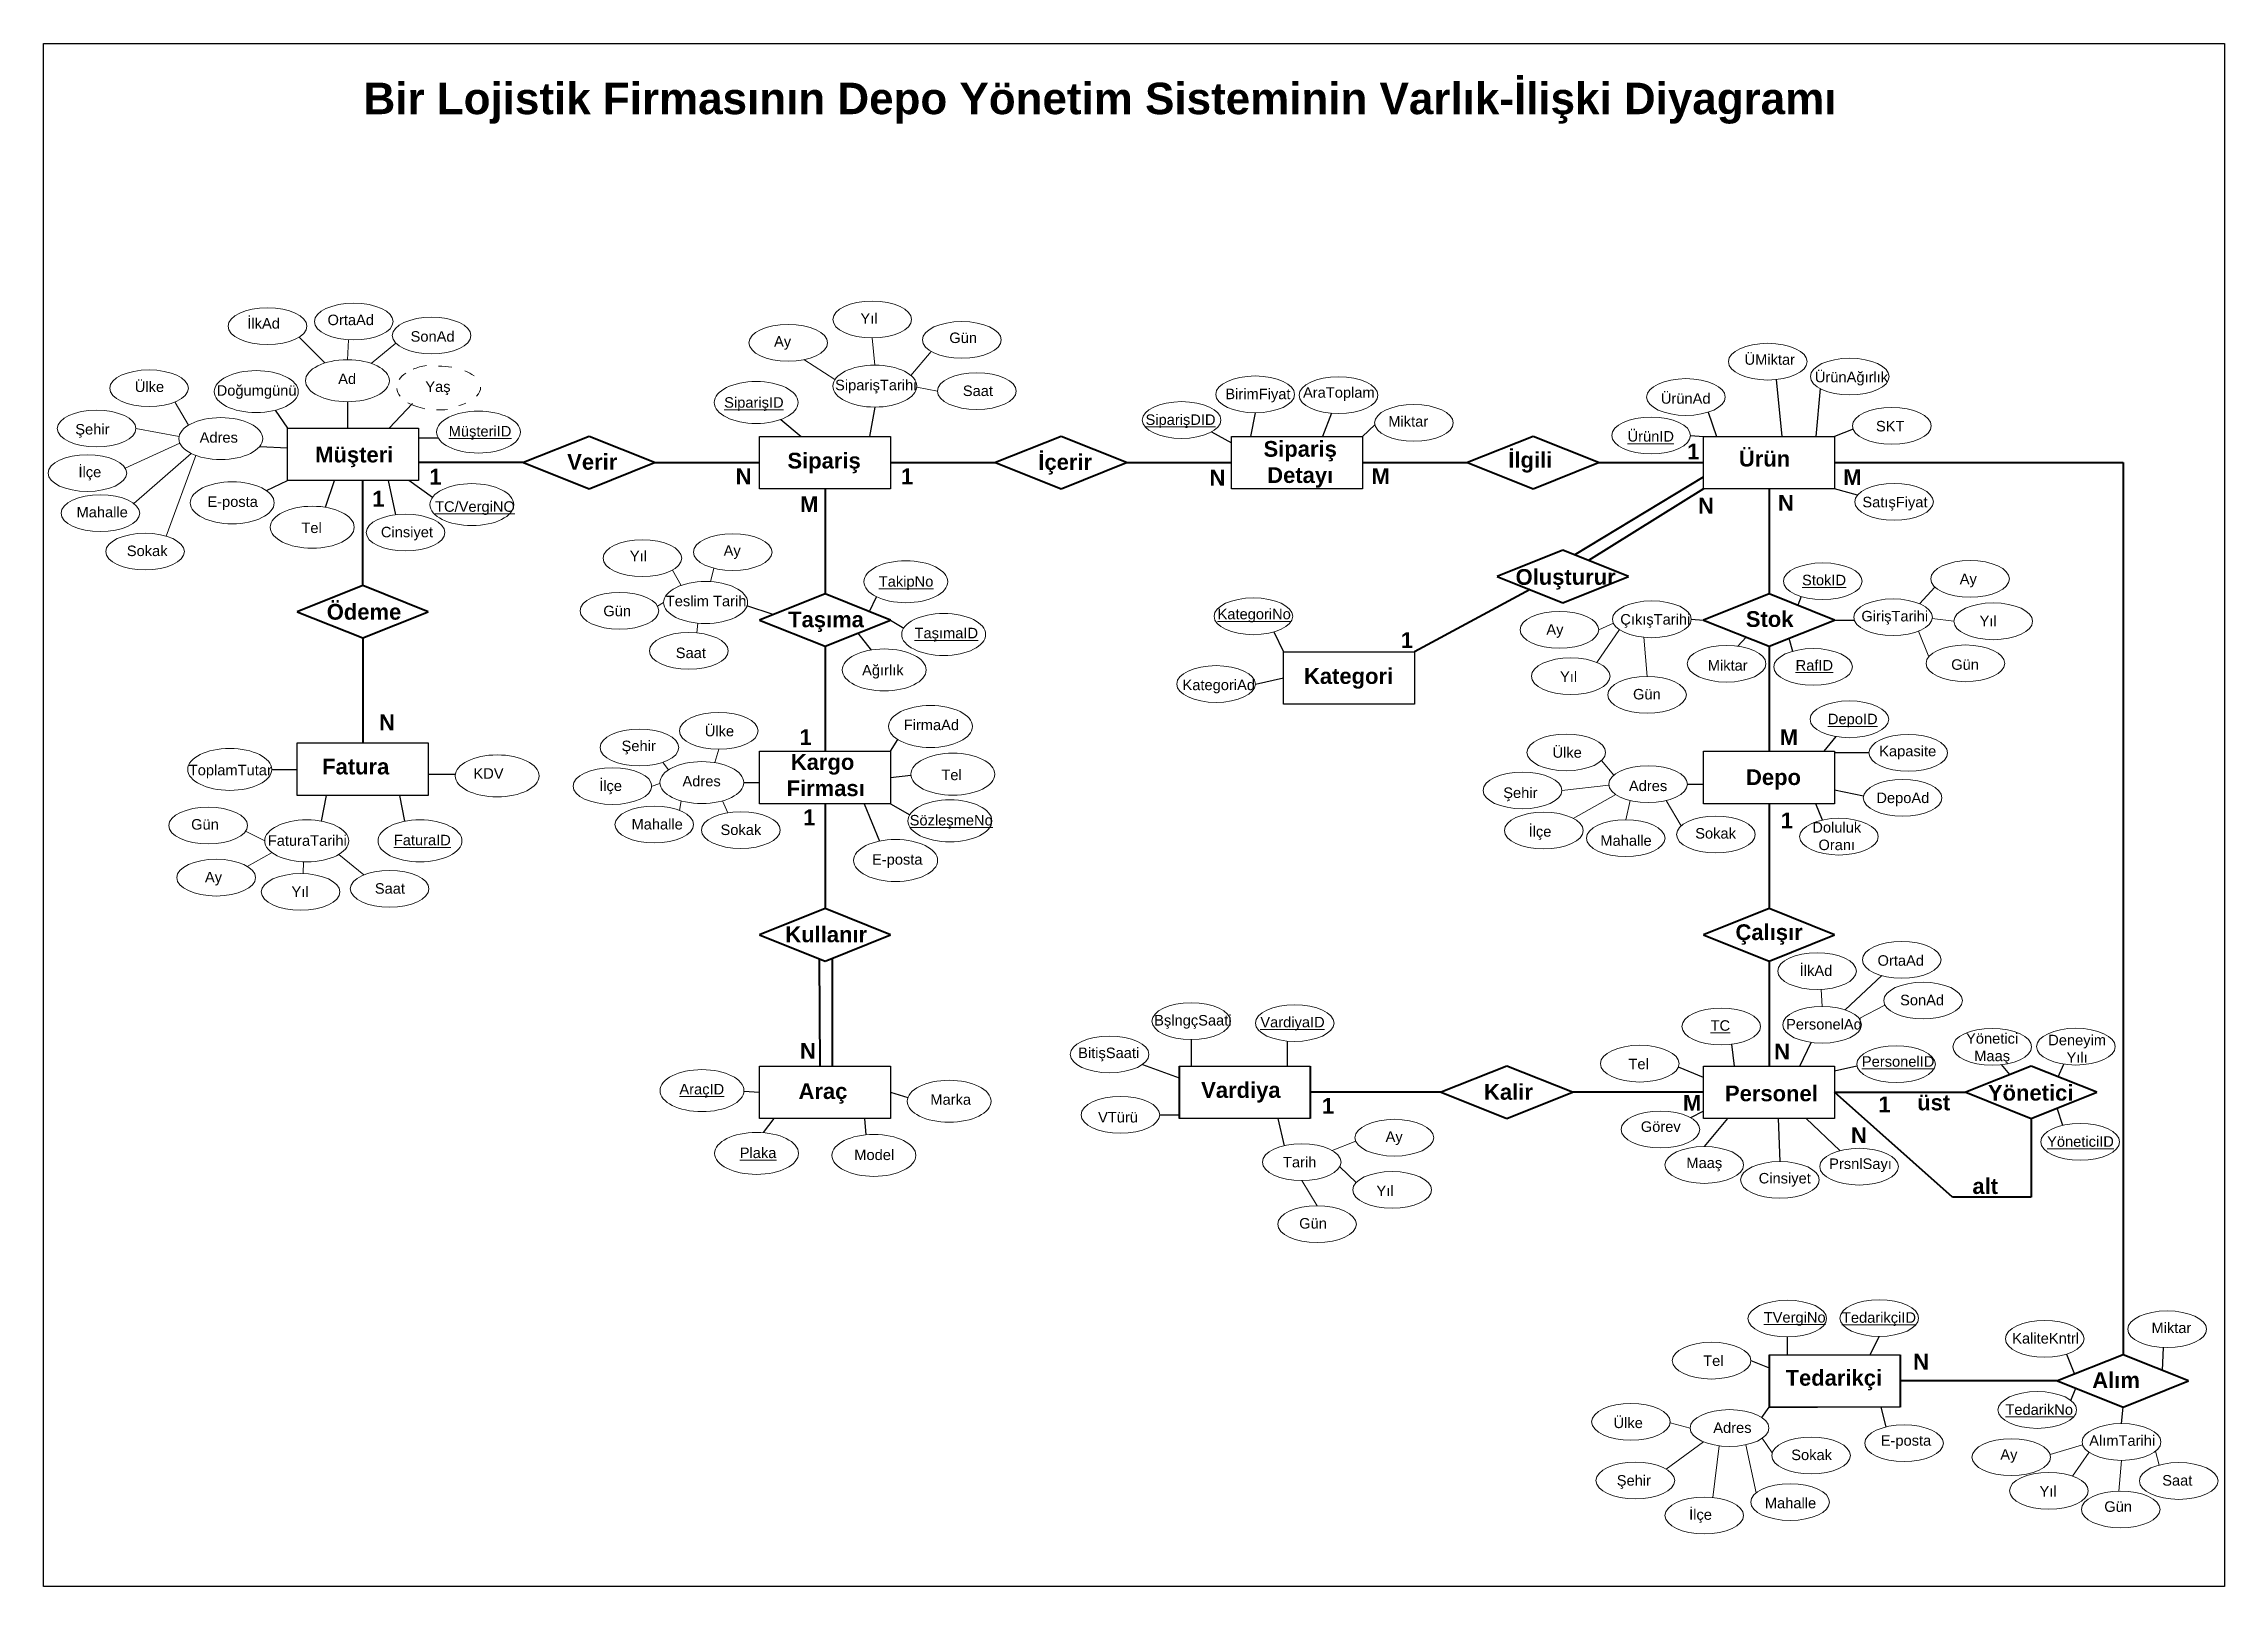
# Model space of a CAD drawing. Header units: millimetres. Extents: x 1226 to 1642, y 1704 to 1998.
import ezdxf

# ---------------------------------------------------------------- set-up
doc = ezdxf.new("R2010")
doc.units = ezdxf.units.MM
doc.styles.get("Standard").update_dxf_attribs({"font": 'arial.ttf'})

msp = doc.modelspace()

# ---------------------------------------------------------------- linework, layer by layer
at = {"lineweight": 30}
for p, q in [((1225.87, 1997.66), (1641.67, 1997.66)), ((1225.87, 1703.66), (1225.87, 1997.66)), ((1641.67, 1997.66), (1641.67, 1703.66)), ((1556.19, 1933.63), (1557.29, 1922.81)), ((1283.8, 1929.42), (1283.8, 1924.4)), ((1564.58, 1931.91), (1563.76, 1922.81)), ((1270.05, 1927.79), (1272.36, 1924.4)), ((1296.21, 1929.05), (1291.74, 1924.4)), ((1366.46, 1926.04), (1370.33, 1922.81)), ((1384.36, 1928.39), (1383.37, 1922.81)), ((1456.88, 1927.32), (1455.96, 1922.81)), ((1471.43, 1927.22), (1469.71, 1922.81)), ((1543.26, 1927.42), (1544.83, 1922.81)), ((1301.11, 1922.48), (1297.36, 1922.48)), ((1448.56, 1923.67), (1452.36, 1921.59)), ((1479.69, 1925.02), (1477.36, 1922.81)), ((1539.87, 1922.99), (1542.36, 1922.81)), ((1570.88, 1924.18), (1567.36, 1922.81)), ((1267.08, 1920.9), (1272.36, 1920.64)), ((1268.36, 1912.47), (1272.36, 1914.4)), ((1279.64, 1909.29), (1281.35, 1914.4)), ((1293.05, 1907.88), (1291.64, 1914.4)), ((1300, 1911.16), (1295.51, 1914.4)), ((1571.7, 1911.61), (1567.36, 1912.81)), ((1383.31, 1889.43), (1384.68, 1892.25)), ((1561, 1892.27), (1560.34, 1890.62)), ((1364.99, 1888.86), (1359.98, 1890.5)), ((1387.36, 1887.81), (1389.86, 1886.25)), ((1540.01, 1887.95), (1542.36, 1887.81)), ((1567.36, 1887.81), (1571.07, 1887.81)), ((1381.11, 1885.31), (1383.64, 1882.09)), ((1460.46, 1885.54), (1462.26, 1881.77)), ((1550.52, 1884.55), (1548.93, 1882.84)), ((1558.65, 1884.33), (1559.35, 1881.86)), ((1456.92, 1875.62), (1462.26, 1876.77)), ((1387.36, 1862.81), (1388.74, 1865.03)), ((1567.62, 1865.6), (1565.32, 1862.81)), ((1269.36, 1859.34), (1274.21, 1859.34)), ((1573.9, 1862.5), (1567.36, 1862.5)), ((1299.21, 1858.47), (1304.38, 1858.47)), ((1359.37, 1856.83), (1362.36, 1856.83)), ((1387.36, 1857.81), (1391.25, 1858.22)), ((1539.3, 1856.53), (1542.36, 1856.53)), ((1572.86, 1854.26), (1567.36, 1855.41)), ((1279.72, 1854.4), (1278.81, 1849.48)), ((1293.71, 1854.4), (1294.69, 1849.45)), ((1382.35, 1852.81), (1385.24, 1845.68)), ((1387.36, 1852.81), (1391, 1850.67)), ((1565.02, 1849.7), (1563.75, 1852.81)), ((1444.69, 1807.87), (1444.69, 1802.81)), ((1462.98, 1807.57), (1462.98, 1802.81)), ((1548.27, 1802.81), (1547.73, 1806.98)), ((1560.7, 1802.81), (1562.86, 1807.33)), ((1435.42, 1803.14), (1442.36, 1800.58)), ((1542.36, 1800.66), (1537.58, 1802.61)), ((1567.36, 1801.92), (1571.61, 1802.83)), ((1600.78, 1801.18), (1599.2, 1803.08)), ((1609.95, 1800.77), (1611.04, 1803.18)), ((1359.4, 1798.02), (1362.36, 1797.81)), ((1387.36, 1797.81), (1390.66, 1796.81)), ((1365.11, 1792.81), (1363.04, 1790.13)), ((1382.4, 1792.81), (1382.67, 1789.7)), ((1438.68, 1793.52), (1442.36, 1793.52)), ((1461.2, 1792.81), (1462.41, 1787.63)), ((1542.36, 1794.21), (1539.9, 1792.97)), ((1546.95, 1792.81), (1542.5, 1787.46)), ((1556.59, 1792.81), (1556.92, 1784.61)), ((1561.94, 1792.81), (1568.34, 1786.69)), ((1610.89, 1791.51), (1609.79, 1794.78)), ((1558.34, 1751.18), (1558.34, 1747.81)), ((1575.87, 1751.29), (1574.05, 1747.81)), ((1551.4, 1746.67), (1554.86, 1745.28)), ((1611.59, 1747.93), (1613.11, 1744.11)), ((1630.03, 1749.16), (1629.82, 1744.82)), ((1612.41, 1739.08), (1613.35, 1741.41)), ((1553.46, 1735.84), (1554.86, 1737.81)), ((1554.86, 1737.81), (1564.11, 1737.81)), ((1576.19, 1737.81), (1577.11, 1734.03)), ((1622.06, 1734.67), (1622.36, 1737.81)), ((1641.67, 1703.66), (1225.87, 1703.66))]:
    msp.add_line(p, q, dxfattribs=at)
at = {"lineweight": 20}
for p, q in [((1274.57, 1941.72), (1279.52, 1936.8)), ((1284.03, 1941.22), (1283.8, 1937.42)), ((1293.01, 1940.59), (1288.35, 1936.71)), ((1383.86, 1941.58), (1384.36, 1936.39)), ((1395.08, 1939), (1391.24, 1934.43)), ((1370.85, 1937.44), (1376.75, 1933.62)), ((1392.35, 1932.2), (1396.3, 1931.44)), ((1250.93, 1929.27), (1253.51, 1924.95)), ((1241.44, 1916.74), (1251.86, 1921.5)), ((1243.48, 1924.3), (1251.69, 1922.76)), ((1243.09, 1910), (1254.02, 1919.55)), ((1249.27, 1903.79), (1254.92, 1919.16)), ((1347.42, 1894.4), (1345.79, 1897.34)), ((1353.01, 1895.12), (1353.67, 1897.69)), ((1583.54, 1890.92), (1586.48, 1894.08)), ((1344.09, 1891.15), (1342.91, 1890.48)), ((1590.1, 1887.57), (1585.97, 1888.12)), ((1350.62, 1887.22), (1350.44, 1885.36)), ((1522.04, 1879.71), (1526.32, 1885.98)), ((1522.38, 1885.95), (1525.18, 1887.22)), ((1531.59, 1877.06), (1530.95, 1884.53)), ((1585.29, 1880.82), (1583.36, 1885.68)), ((1353.85, 1860.64), (1354.6, 1863.19)), ((1344.99, 1859.25), (1344, 1860.6)), ((1522.94, 1861.05), (1525.26, 1858.24)), ((1343.37, 1856.69), (1341.72, 1856.06)), ((1515.34, 1855.35), (1524.31, 1856.35)), ((1517.53, 1850.01), (1525.62, 1854.54)), ((1347.44, 1853.35), (1347.13, 1851.52)), ((1355.29, 1853.35), (1356.33, 1851.09)), ((1527.52, 1849.74), (1528.39, 1853.41)), ((1538.11, 1848.59), (1535.27, 1853.42)), ((1268.04, 1845.73), (1264.39, 1847.57)), ((1269.42, 1843.49), (1264.71, 1840.86)), ((1282.16, 1843.15), (1286.94, 1839.24)), ((1275.45, 1841.74), (1275.38, 1839.48)), ((1564.97, 1814.19), (1564.81, 1817.43)), ((1569.4, 1813.52), (1576.37, 1820.04)), ((1572.05, 1811.85), (1576.93, 1814.44)), ((1471.57, 1786.71), (1476.04, 1788.51)), ((1465.75, 1781), (1468.67, 1776.17)), ((1472.99, 1783.58), (1476.13, 1780.61)), ((1536.02, 1734.84), (1539.82, 1733.83)), ((1535.23, 1726), (1542.38, 1731.2)), ((1544.12, 1720.58), (1545.36, 1730.45)), ((1552.41, 1721.51), (1550.45, 1730.65)), ((1555.45, 1729.09), (1553.53, 1731.87)), ((1608.47, 1728.77), (1614.64, 1730.65)), ((1612.74, 1724.66), (1615.86, 1729.2)), ((1621.56, 1721.81), (1622.06, 1727.67)), ((1629.25, 1726.77), (1628.54, 1729.41))]:
    msp.add_line(p, q, dxfattribs=at)
for p, q in [((1272.36, 1924.4), (1297.36, 1924.4)), ((1272.36, 1914.4), (1272.36, 1924.4)), ((1297.36, 1924.4), (1297.36, 1914.4)), ((1362.36, 1922.81), (1387.36, 1922.81)), ((1362.36, 1912.81), (1362.36, 1922.81)), ((1387.36, 1922.81), (1387.36, 1912.81)), ((1452.36, 1922.81), (1477.36, 1922.81)), ((1452.36, 1912.81), (1452.36, 1922.81)), ((1477.36, 1922.81), (1477.36, 1912.81)), ((1542.36, 1922.81), (1567.36, 1922.81)), ((1542.36, 1912.81), (1542.36, 1922.81)), ((1567.36, 1922.81), (1567.36, 1912.81)), ((1297.36, 1914.4), (1272.36, 1914.4)), ((1387.36, 1912.81), (1362.36, 1912.81)), ((1477.36, 1912.81), (1452.36, 1912.81)), ((1567.36, 1912.81), (1542.36, 1912.81)), ((1462.26, 1881.77), (1487.26, 1881.77)), ((1462.26, 1871.77), (1462.26, 1881.77)), ((1487.26, 1881.77), (1487.26, 1871.77)), ((1487.26, 1871.77), (1462.26, 1871.77)), ((1274.21, 1864.4), (1299.21, 1864.4)), ((1274.21, 1854.4), (1274.21, 1864.4)), ((1299.21, 1864.4), (1299.21, 1854.4)), ((1362.36, 1862.81), (1387.36, 1862.81)), ((1362.36, 1852.81), (1362.36, 1862.81)), ((1387.36, 1862.81), (1387.36, 1852.81)), ((1542.36, 1862.81), (1567.36, 1862.81)), ((1542.36, 1852.81), (1542.36, 1862.81)), ((1567.36, 1862.81), (1567.36, 1852.81)), ((1299.21, 1854.4), (1274.21, 1854.4)), ((1387.36, 1852.81), (1362.36, 1852.81)), ((1567.36, 1852.81), (1542.36, 1852.81)), ((1362.36, 1802.81), (1387.36, 1802.81)), ((1362.36, 1792.81), (1362.36, 1802.81)), ((1387.36, 1802.81), (1387.36, 1792.81)), ((1442.36, 1802.81), (1467.36, 1802.81)), ((1542.36, 1802.81), (1567.36, 1802.81)), ((1542.36, 1792.81), (1542.36, 1802.81)), ((1567.36, 1802.81), (1567.36, 1792.81)), ((1387.36, 1792.81), (1362.36, 1792.81)), ((1467.36, 1792.81), (1442.36, 1792.81)), ((1567.36, 1792.81), (1542.36, 1792.81)), ((1554.86, 1747.81), (1579.86, 1747.81)), ((1579.86, 1737.81), (1554.86, 1737.81))]:
    msp.add_line(p, q)
at = {"lineweight": 40}
for p, q in [((1329.86, 1922.81), (1317.36, 1917.81)), ((1342.36, 1917.81), (1329.86, 1922.81)), ((1419.86, 1922.81), (1407.36, 1917.81)), ((1432.36, 1917.81), (1419.86, 1922.81)), ((1509.86, 1922.81), (1497.36, 1917.81)), ((1522.36, 1917.81), (1509.86, 1922.81)), ((1317.36, 1917.81), (1297.36, 1917.81)), ((1317.36, 1917.81), (1329.86, 1912.81)), ((1329.86, 1912.81), (1342.36, 1917.81)), ((1342.36, 1917.81), (1362.36, 1917.81)), ((1387.36, 1917.81), (1407.36, 1917.81)), ((1407.36, 1917.81), (1419.86, 1912.81)), ((1419.86, 1912.81), (1432.36, 1917.81)), ((1432.36, 1917.81), (1452.36, 1917.81)), ((1477.36, 1917.81), (1497.36, 1917.81)), ((1497.36, 1917.81), (1509.86, 1912.81)), ((1509.86, 1912.81), (1522.36, 1917.81)), ((1522.36, 1917.81), (1542.36, 1917.81)), ((1567.36, 1917.81), (1622.36, 1917.81)), ((1622.36, 1917.81), (1622.36, 1747.81)), ((1286.71, 1894.4), (1286.71, 1914.4)), ((1374.86, 1912.81), (1374.86, 1892.81)), ((1517.79, 1900.21), (1542.36, 1915.09)), ((1542.36, 1912.81), (1520.44, 1899.15)), ((1554.86, 1912.81), (1554.86, 1892.81)), ((1515.53, 1901.12), (1503.03, 1896.12)), ((1528.03, 1896.12), (1515.53, 1901.12)), ((1503.03, 1896.12), (1515.53, 1891.12)), ((1515.53, 1891.12), (1528.03, 1896.12)), ((1286.71, 1894.4), (1274.21, 1889.4)), ((1299.21, 1889.4), (1286.71, 1894.4)), ((1374.86, 1892.81), (1362.36, 1887.81)), ((1387.36, 1887.81), (1374.86, 1892.81)), ((1509.28, 1893.62), (1487.26, 1881.77)), ((1554.86, 1892.81), (1542.36, 1887.81)), ((1567.36, 1887.81), (1554.86, 1892.81)), ((1274.21, 1889.4), (1286.71, 1884.4)), ((1286.71, 1884.4), (1299.21, 1889.4)), ((1362.36, 1887.81), (1374.86, 1882.81)), ((1374.86, 1882.81), (1387.36, 1887.81)), ((1542.36, 1887.81), (1554.86, 1882.81)), ((1554.86, 1882.81), (1567.36, 1887.81)), ((1286.71, 1884.4), (1286.71, 1864.4)), ((1374.86, 1882.81), (1374.86, 1862.81)), ((1554.86, 1882.81), (1554.86, 1862.81)), ((1374.86, 1852.81), (1374.86, 1832.81)), ((1554.86, 1852.81), (1554.86, 1832.81)), ((1374.86, 1832.81), (1362.36, 1827.81)), ((1387.36, 1827.81), (1374.86, 1832.81)), ((1554.86, 1832.81), (1542.36, 1827.81)), ((1567.36, 1827.81), (1554.86, 1832.81)), ((1362.36, 1827.81), (1374.86, 1822.81)), ((1374.86, 1822.81), (1387.36, 1827.81)), ((1542.36, 1827.81), (1554.86, 1822.81)), ((1554.86, 1822.81), (1567.36, 1827.81)), ((1373.76, 1823.25), (1373.84, 1802.81)), ((1374.86, 1822.81), (1374.86, 1822.81)), ((1376.24, 1823.36), (1376.22, 1802.83)), ((1554.86, 1822.81), (1554.86, 1802.81)), ((1442.36, 1802.81), (1442.36, 1792.81)), ((1467.36, 1802.81), (1467.36, 1792.81)), ((1504.86, 1802.81), (1492.36, 1797.81)), ((1517.36, 1797.81), (1504.86, 1802.81)), ((1604.86, 1802.81), (1592.36, 1797.81)), ((1617.36, 1797.81), (1604.86, 1802.81)), ((1492.36, 1797.81), (1467.36, 1797.81)), ((1492.36, 1797.81), (1504.86, 1792.81)), ((1504.86, 1792.81), (1517.36, 1797.81)), ((1542.36, 1797.81), (1517.36, 1797.81)), ((1567.36, 1797.81), (1592.36, 1797.81)), ((1589.86, 1777.81), (1567.36, 1797.81)), ((1592.36, 1797.81), (1604.86, 1792.81)), ((1604.86, 1792.81), (1617.36, 1797.81)), ((1604.86, 1792.81), (1604.86, 1777.81)), ((1604.86, 1777.81), (1589.86, 1777.81)), ((1554.86, 1747.81), (1554.86, 1737.81)), ((1579.86, 1747.81), (1579.86, 1737.81)), ((1622.36, 1747.81), (1609.86, 1742.81)), ((1634.86, 1742.81), (1622.36, 1747.81)), ((1609.86, 1742.81), (1579.86, 1742.81)), ((1609.86, 1742.81), (1622.36, 1737.81)), ((1622.36, 1737.81), (1634.86, 1742.81))]:
    msp.add_line(p, q, dxfattribs=at)
at = {"lineweight": 20}
for centre, major_axis, ratio in [((1268.56, 1943.81), (-7.5, 0), 0.466667), ((1285.01, 1944.69), (-7.5, 0), 0.466667), ((1383.86, 1945.08), (-7.5, 0), 0.466667), ((1299.86, 1942.02), (-7.5, 0), 0.466667), ((1367.85, 1940.65), (-7.5, 0), 0.466667), ((1400.94, 1941.19), (-7.5, 0), 0.466667), ((1554.61, 1937.05), (-7.5, 0), 0.466667), ((1570.25, 1934.2), (-7.5, 0), 0.466667), ((1245.97, 1931.98), (-7.5, 0), 0.466667), ((1266.42, 1931.35), (-8, 0), 0.5), ((1283.8, 1933.42), (-8, 0), 0.5), ((1384.36, 1932.39), (-8, 0), 0.5), ((1403.8, 1931.44), (-7.5, 0), 0.466667), ((1456.88, 1930.82), (-7.5, 0), 0.466667), ((1472.77, 1930.66), (-7.5, 0), 0.466667), ((1539.02, 1930.31), (-7.5, 0), 0.466667), ((1361.74, 1929.27), (-8, 0), 0.5), ((1442.85, 1925.93), (-7.5, 0), 0.466667), ((1235.98, 1924.3), (-7.5, 0), 0.466667), ((1259.65, 1922.39), (-8, 0), 0.5), ((1308.78, 1923.63), (-8, 0), 0.5), ((1487.15, 1925.38), (-7.5, 0), 0.466667), ((1532.37, 1922.99), (-7.5, 0), 0.466667), ((1578.26, 1924.81), (-7.5, 0), 0.466667), ((1234.21, 1915.82), (-7.5, 0), 0.466667), ((1261.84, 1910.15), (-8, 0), 0.5), ((1307.53, 1909.81), (-8, 0), 0.5), ((1578.69, 1910.34), (-7.5, 0), 0.466667), ((1236.69, 1908.17), (-7.5, 0), 0.466667), ((1277.09, 1905.5), (-8, 0), 0.5), ((1294.88, 1904.48), (-7.5, 0), 0.466667), ((1245.21, 1900.85), (-7.5, 0), 0.466667), ((1340.04, 1899.59), (-7.5, 0), 0.466667), ((1357.26, 1900.76), (-7.5, 0), 0.466667), ((1390.27, 1895.11), (-8, 0), 0.5), ((1565.1, 1895.2), (-7.5, 0), 0.466667), ((1593.18, 1895.65), (-7.5, 0), 0.466667), ((1335.66, 1889.58), (-7.5, 0), 0.466667), ((1352.09, 1891.15), (-8, 0), 0.5), ((1456.53, 1888.52), (-7.5, 0), 0.466667), ((1397.49, 1885.06), (-8, 0), 0.5), ((1514.88, 1885.95), (-7.5, 0), 0.466667), ((1532.51, 1887.95), (-7.5, 0), 0.466667), ((1578.49, 1888.34), (-7.5, 0), 0.466667), ((1597.6, 1887.57), (-7.5, 0), 0.466667), ((1348.9, 1881.93), (-7.5, 0), 0.466667), ((1386.15, 1878.3), (-8, 0), 0.5), ((1517.04, 1877.1), (-7.5, 0), 0.466667), ((1546.75, 1879.49), (-7.5, 0), 0.466667), ((1563.26, 1878.87), (-7.5, 0), 0.466667), ((1592.29, 1879.56), (-7.5, 0), 0.466667), ((1449.42, 1875.62), (-7.5, 0), 0.466667), ((1531.59, 1873.56), (-7.5, 0), 0.466667), ((1394.97, 1867.53), (-8, 0), 0.5), ((1570.17, 1868.89), (-7.5, 0), 0.466667), ((1339.48, 1863.51), (-7.5, 0), 0.466667), ((1354.6, 1866.69), (-7.5, 0), 0.466667), ((1261.36, 1859.34), (-8, 0), 0.5), ((1516.2, 1862.59), (-7.5, 0), 0.466667), ((1581.4, 1862.5), (-7.5, 0), 0.466667), ((1312.35, 1858.11), (-8, 0), 0.5), ((1334.33, 1856.17), (-7.5, 0), 0.466667), ((1351.37, 1856.83), (-8, 0), 0.5), ((1399.24, 1858.43), (-8, 0), 0.5), ((1507.84, 1855.35), (-7.5, 0), 0.466667), ((1531.8, 1856.53), (-7.5, 0), 0.466667), ((1580.33, 1853.92), (-7.5, 0), 0.466667), ((1257.25, 1848.64), (-7.5, 0), 0.466667), ((1342.3, 1848.84), (-7.5, 0), 0.466667), ((1358.81, 1847.78), (-7.5, 0), 0.466667), ((1398.67, 1849.54), (-8, 0), 0.5), ((1511.91, 1847.69), (-7.5, 0), 0.466667), ((1544.72, 1846.93), (-7.5, 0), 0.466667), ((1276.04, 1845.73), (-8, 0), 0.5), ((1297.63, 1845.73), (-8, 0), 0.5), ((1527.52, 1846.24), (-7.5, 0), 0.466667), ((1568.19, 1846.53), (-7.5, 0), 0.466667), ((1258.77, 1838.72), (-7.5, 0), 0.466667), ((1388.32, 1841.99), (-8, 0), 0.5), ((1274.88, 1835.99), (-7.5, 0), 0.466667), ((1291.85, 1836.59), (-7.5, 0), 0.466667), ((1580.15, 1823.06), (-7.5, 0), 0.466667), ((1564.01, 1820.91), (-7.5, 0), 0.466667), ((1584.21, 1815.28), (-7.5, 0), 0.466667), ((1444.69, 1811.37), (-7.5, 0), 0.466667), ((1464.41, 1811.01), (-7.5, 0), 0.466667), ((1545.74, 1810.35), (-7.5, 0), 0.466667), ((1564.97, 1810.69), (-7.5, 0), 0.466667), ((1597.41, 1806.48), (-7.5, 0), 0.466667), ((1613.36, 1806.51), (-7.5, 0), 0.466667), ((1429.12, 1805.04), (-7.5, 0), 0.466667), ((1530.21, 1803.27), (-7.5, 0), 0.466667), ((1579.07, 1803.17), (-7.5, 0), 0.466667), ((1351.4, 1798.13), (-8, 0), 0.5), ((1398.53, 1796.1), (-8, 0), 0.5), ((1431.18, 1793.52), (-7.5, 0), 0.466667), ((1483.41, 1789.16), (-7.5, 0), 0.466667), ((1534.15, 1790.72), (-7.5, 0), 0.466667), ((1361.81, 1786.17), (-8, 0), 0.5), ((1384.18, 1785.78), (-8, 0), 0.5), ((1465.75, 1784.5), (-7.5, 0), 0.466667), ((1614.18, 1788.37), (-7.5, 0), 0.466667), ((1542.5, 1783.96), (-7.5, 0), 0.466667), ((1556.92, 1781.11), (-7.5, 0), 0.466667), ((1572.02, 1783.64), (-7.5, 0), 0.466667), ((1482.99, 1779.2), (-7.5, 0), 0.466667), ((1468.67, 1772.67), (-7.5, 0), 0.466667), ((1558.34, 1754.68), (-7.5, 0), 0.466667), ((1575.87, 1754.79), (-7.5, 0), 0.466667), ((1630.76, 1752.65), (-7.5, 0), 0.466667), ((1607.41, 1750.84), (-7.5, 0), 0.466667), ((1543.9, 1746.67), (-7.5, 0), 0.466667), ((1528.53, 1735.01), (-7.5, 0), 0.466667), ((1606, 1737.27), (-7.5, 0), 0.466667), ((1547.32, 1733.83), (-7.5, 0), 0.466667), ((1580.59, 1730.93), (-7.5, 0), 0.466667), ((1622.06, 1731.17), (-7.5, 0), 0.466667), ((1562.87, 1728.59), (-7.5, 0), 0.466667), ((1601.04, 1728.28), (-7.5, 0), 0.466667), ((1529.36, 1723.82), (-7.5, 0), 0.466667), ((1632.97, 1723.74), (-7.5, 0), 0.466667), ((1558.87, 1719.72), (-7.5, 0), 0.466667), ((1608.21, 1721.87), (-7.5, 0), 0.466667), ((1621.9, 1718.32), (-7.5, 0), 0.466667), ((1542.51, 1717.16), (-7.5, 0), 0.466667)]:
    msp.add_ellipse(centre, major_axis=major_axis, ratio=ratio, dxfattribs=at)
for ratio, start_param, end_param in [(0.541282, 5.615981, 5.942276), (0.541282, 5.006567, 5.365941), (0.5, 10.67937, 10.995574), (0.5, 9.993018, 10.325809), (0.541282, 6.343102, 6.691977), (0.5, 8.98725, 9.424778), (0.541282, 7.03339, 7.521859), (0.541282, 7.799636, 8.068113), (0.5, 8.351957, 8.563633)]:
    msp.add_ellipse((1301.19, 1932.18), major_axis=(-8, 0), ratio=ratio, start_param=start_param, end_param=end_param, dxfattribs=at)

# ---------------------------------------------------------------- texts
at = {"lineweight": 30, "attachment_point": 1}
for s, width, insert, char_height in [('{\\fArial|b1|i0|c162|p34;Bir Lojistik Firmasının Depo Yönetim Sisteminin Varlık-İlişki Diyagramı}', 349.982, (1286.87, 1990.21), 6), ('{\\fArial|b1|i0|c162|p34;1}', 19.3015, (1539.25, 1921.43), 3), ('{\\fArial|b1|i0|c162|p34;1}', 19.3015, (1299.42, 1916.63), 3), ('{\\fArial|b1|i0|c162|p34;N}', 19.3015, (1357.82, 1916.7), 3), ('{\\fArial|b1|i0|c162|p34;1}', 19.3015, (1389.35, 1916.7), 3), ('{\\fArial|b1|i0|c162|p34;N}', 19.3015, (1448.17, 1916.45), 3), ('{\\fArial|b1|i0|c162|p34;M}', 19.3015, (1479.06, 1916.73), 3), ('{\\fArial|b1|i0|c162|p34;M}', 19.3015, (1569, 1916.54), 3), ('{\\fArial|b1|i0|c162|p34;1}', 19.3015, (1288.54, 1912.44), 3), ('{\\fArial|b1|i0|c162|p34;M}', 19.3015, (1370.1, 1911.4), 3), ('{\\fArial|b1|i0|c162|p34;N}', 19.3015, (1541.32, 1911.1), 3), ('{\\fArial|b1|i0|c162|p34;N}', 19.3015, (1556.56, 1911.64), 3), ('{\\fArial|b1|i0|c162|p34;1}', 19.3015, (1484.64, 1885.47), 3), ('{\\fArial|b1|i0|c162|p34;N}', 19.3015, (1289.84, 1869.81), 3), ('{\\fArial|b1|i0|c162|p34;1}', 19.3015, (1369.99, 1867), 3), ('{\\fArial|b1|i0|c162|p34;M}', 19.3015, (1556.89, 1867.01), 3), ('{\\fArial|b1|i0|c162|p34;1}', 19.3015, (1370.7, 1851.71), 3), ('{\\fArial|b1|i0|c162|p34;1}', 19.3015, (1557.08, 1851.11), 3), ('{\\fArial|b1|i0|c162|p34;N}', 19.3015, (1370.09, 1807.22), 3), ('{\\fArial|b1|i0|c162|p34;N}', 19.3015, (1555.84, 1807.07), 3), ('{\\fArial|b1|i0|c162|p34;1}', 19.3015, (1469.61, 1796.74), 3), ('{\\fArial|b1|i0|c162|p34;M}', 19.3015, (1538.44, 1797.3), 3), ('{\\fArial|b1|i0|c162|p34;1}', 19.3015, (1575.7, 1797), 3), ('{\\fArial|b1|i0|c162|p34;üst}', 19.3015, (1583.11, 1797.37), 3), ('{\\fArial|b1|i0|c162|p34;N}', 19.3015, (1570.47, 1791.14), 3), ('{\\fArial|b1|i0|c162|p34;alt}', 19.3015, (1593.63, 1781.43), 3), ('{\\fArial|b1|i0|c162|p34;N}', 19.3015, (1582.33, 1747.98), 3)]:
    msp.add_mtext_dynamic_manual_height_columns(s, width=width, gutter_width=12.5, heights=[0], dxfattribs=dict(at, insert=insert, char_height=char_height))
at = {"lineweight": 20, "attachment_point": 1}
for s, width, heights, insert, char_height in [('{\\fArial|b0|i0|c162|p34;OrtaAd}', 11.3451, [0], (1280.01, 1946.01), 2), ('{\\fArial|b0|i0|c162|p34;Yıl}', 11.0552, [0], (1381.61, 1946.29), 2), ('{\\fArial|b0|i0|c162|p34;İlkAd}', 7.98, [0], (1264.71, 1945.35), 2), ('{\\fArial|b0|i0|c162|p34;SonAd}', 11.0552, [0], (1295.84, 1942.86), 2), ('{\\fArial|b0|i0|c162|p34;Ay}', 11.0552, [0], (1365.14, 1941.91), 2), ('{\\fArial|b0|i0|c162|p34;Gün}', 11.0552, [0], (1398.56, 1942.6), 2), ('{\\fArial|b0|i0|c162|p34;ÜMiktar}', 8.3172, [0], (1550.18, 1938.46), 2), ('{\\fArial|b0|i0|c162|p34;Ülke}', 19.0559, [0], (1243.25, 1933.27), 2), ('{\\fArial|b0|i0|c162|p34;Ad}', 3.2675, [0], (1282.04, 1934.79), 2), ('{\\fArial|b0|i0|c162|p34;SiparişTarihi}', 8.3172, [0], (1376.78, 1933.6), 2), ('{\\fArial|b0|i0|c162|p34;ÜrünAğırlık}', 8.3172, [0], (1563.59, 1935.12), 2), ('{\\fArial|b0|i0|c162|p34;\\P\\pxqc;Doğumgünü}', 2.4754, [0], (1265.24, 1935.9), 2), ('{\\fArial|b0|i0|c162|p34;Yaş}', 8.3172, [0], (1298.65, 1933.29), 2), ('{\\fArial|b0|i0|c162|p34;\\LSiparişID}', 15.548, [0], (1355.63, 1930.28), 2), ('{\\fArial|b0|i0|c162|p34;Saat}', 11.0552, [0], (1401.14, 1932.5), 2), ('{\\fArial|b0|i0|c162|p34;BirimFiyat}', 8.3172, [0], (1451.19, 1931.9), 2), ('{\\fArial|b0|i0|c162|p34;AraToplam}', 8.3172, [0], (1466, 1932.18), 2), ('{\\fArial|b0|i0|c162|p34;ÜrünAd}', 8.3172, [0], (1534.23, 1931.04), 2), ('{\\fArial|b0|i0|c162|p34;Şehir}', 11.8078, [0], (1231.91, 1925.17), 2), ('{\\fArial|b0|i0|c162|p34;\\LSiparişDID}', 8.3172, [0], (1435.97, 1927), 2), ('{\\fArial|b0|i0|c162|p34;Miktar}', 8.3172, [0], (1482.26, 1926.67), 2), ('{\\fArial|b0|i0|c162|p34;SKT}', 8.3172, [0], (1575.24, 1925.76), 2), ('{\\fArial|b0|i0|c162|p34;Adres}', 22.0681, [0], (1255.62, 1923.61), 2), ('{\\fArial|b1|i0|c162|p34;Müşteri}', 2.5, [0], (1277.65, 1920.84), 3), ('{\\fArial|b0|i0|c162|p34;\\LMüşteriID}', 15.548, [0], (1303.11, 1924.79), 2), ('\\pxqc;{\\fArial|b1|i0|c162|p34;Sipariş\\PDetayı}', 2.5, [0], (1464.21, 1921.93), 3), ('{\\fArial|b0|i0|c162|p34;\\LÜrünID}', 8.3172, [0], (1527.88, 1923.82), 2), ('{\\fArial|b0|i0|c162|p34;İlçe}', 36.4346, [0], (1232.52, 1917.03), 2), ('{\\fArial|b1|i0|c162|p34;Verir}', 3, [0], (1325.7, 1919.46), 3), ('{\\fArial|b1|i0|c162|p34;Sipariş}', 2.5, [0], (1367.7, 1919.69), 3), ('\\pxqc;{\\fArial|b1|i0|c162|p34;Ürün}', 2.5, [0], (1552.74, 1920.07), 3), ('{\\fArial|b0|i0|c162|p34;Mahalle}', 9.5191, [0], (1232.15, 1909.38), 2), ('{\\fArial|b0|i0|c162|p34;E-posta}', 22.7244, [0], (1257.1, 1911.37), 2), ('{\\fArial|b0|i0|c162|p34;\\LTC/VergiNO}', 21.0059, [0], (1300.51, 1910.44), 2), ('{\\fArial|b0|i0|c162|p34;SatışFiyat}', 8.3172, [0], (1572.65, 1911.29), 2), ('{\\fArial|b0|i0|c162|p34;Tel}', 27.9747, [0], (1275.03, 1906.39), 2), ('{\\fArial|b0|i0|c162|p34;Cinsiyet}', 8.3172, [0], (1290.18, 1905.58), 2), ('{\\fArial|b0|i0|c162|p34;Sokak}', 7.706, [0], (1241.74, 1902), 2), ('{\\fArial|b0|i0|c162|p34;Yıl}', 11.0552, [0], (1337.64, 1901), 2), ('{\\fArial|b0|i0|c162|p34;Ay}', 11.0552, [0], (1355.53, 1902.05), 2), ('{\\fArial|b0|i0|c162|p34;\\LTakipNo}', 21.0059, [0], (1385.11, 1896.17), 2), ('{\\fArial|b0|i0|c162|p34;\\LStokID}', 8.3172, [0], (1561.15, 1896.43), 2), ('{\\fArial|b0|i0|c162|p34;Ay}', 11.0552, [0], (1591.21, 1896.64), 2), ('{\\fArial|b0|i0|c162|p34;Teslim Tarih}', 19.5863, [0], (1344.51, 1892.43), 2), ('{\\fArial|b0|i0|c162|p34;Gün}', 11.0552, [0], (1332.59, 1890.54), 2), ('{\\fArial|b0|i0|c162|p34;\\LKategoriNo}', 8.3172, [0], (1449.7, 1889.96), 2), ('{\\fArial|b0|i0|c162|p34;ÇıkışTarihi}', 8.3172, [0], (1526.49, 1888.95), 2), ('{\\fArial|b0|i0|c162|p34;GirişTarihi}', 8.3172, [0], (1572.46, 1889.55), 2), ('{\\fArial|b0|i0|c162|p34;Yıl}', 11.0552, [0], (1595, 1888.63), 2), ('{\\fArial|b0|i0|c162|p34;\\LTaşımaID}', 21.0059, [0], (1391.93, 1886.33), 2), ('{\\fArial|b0|i0|c162|p34;Ay}', 11.0552, [0], (1512.4, 1887.02), 2), ('{\\fArial|b0|i0|c162|p34;Saat}', 11.0552, [0], (1346.4, 1882.56), 2), ('{\\fArial|b0|i0|c162|p34;Miktar}', 8.3172, [0], (1543.17, 1880.17), 2), ('{\\fArial|b0|i0|c162|p34;\\LRafID}', 8.3172, [0], (1559.92, 1880.19), 2), ('{\\fArial|b0|i0|c162|p34;Gün}', 11.0552, [0], (1589.59, 1880.33), 2), ('{\\fArial|b0|i0|c162|p34;Ağırlık}', 8.3172, [0], (1381.93, 1879.26), 2), ('{\\fArial|b0|i0|c162|p34;KategoriAd}', 8.3172, [0], (1443.02, 1876.45), 2), ('{\\fArial|b1|i0|c162|p34;Kategori}', 2.5, [0], (1466.18, 1878.64), 3), ('{\\fArial|b0|i0|c162|p34;Yıl}', 11.0552, [0], (1515, 1878.02), 2), ('{\\fArial|b0|i0|c162|p34;Gün}', 11.0552, [0], (1528.92, 1874.68), 2), ('{\\fArial|b0|i0|c162|p34;Ülke}', 11.0552, [0], (1351.93, 1867.66), 2), ('{\\fArial|b0|i0|c162|p34;FirmaAd}', 8.3172, [0], (1389.86, 1868.83), 2), ('{\\fArial|b0|i0|c162|p34;\\LDepoID}', 8.3172, [0], (1566.08, 1869.95), 2), ('{\\fArial|b0|i0|c162|p34;Şehir}', 11.0552, [2], (1336.07, 1864.83), 2), ('{\\fArial|b0|i0|c162|p34;Ülke}', 11.0552, [0], (1513.57, 1863.57), 2), ('{\\fArial|b0|i0|c162|p34;Kapasite}', 8.3172, [0], (1575.86, 1863.84), 2), ('{\\fArial|b0|i0|c162|p34;ToplamTutar}', 22.7244, [0], (1253.55, 1860.22), 2), ('{\\fArial|b0|i0|c162|p34;KDV}', 22.7244, [0], (1307.83, 1859.57), 2), ('{\\fArial|b0|i0|c162|p34;Tel}', 8.3172, [0], (1397.05, 1859.3), 2), ('\\pxqc;{\\fArial|b1|i0|c162|p34;Depo}', 2.5, [0], (1554.45, 1859.37), 3), ('{\\fArial|b0|i0|c162|p34;İlçe}', 11.0552, [0], (1331.8, 1857.23), 2), ('{\\fArial|b0|i0|c162|p34;Adres}', 8.3172, [0], (1347.68, 1858.11), 2), ('{\\fArial|b0|i0|c162|p34;Şehir}', 11.0552, [0], (1504.18, 1855.9), 2), ('{\\fArial|b0|i0|c162|p34;Adres}', 8.3172, [0], (1528.14, 1857.22), 2), ('{\\fArial|b0|i0|c162|p34;DepoAd}', 8.3172, [0], (1575.32, 1854.93), 2), ('{\\fArial|b0|i0|c162|p34;\\LSözleşmeNo}', 21.0059, [0], (1391, 1850.67), 2), ('{\\fArial|b0|i0|c162|p34;Gün}', 7.706, [0], (1254, 1849.87), 2), ('{\\fArial|b0|i0|c162|p34;FaturaTarihi}', 22.7244, [0], (1268.62, 1846.79), 2), ('{\\fArial|b0|i0|c162|p34;\\LFaturaID}', 22.7244, [0], (1292.65, 1846.88), 2), ('{\\fArial|b0|i0|c162|p34;Mahalle}', 11.0552, [0], (1337.97, 1849.9), 2), ('{\\fArial|b0|i0|c162|p34;Sokak}', 11.0552, [0], (1354.94, 1848.84), 2), ('{\\fArial|b0|i0|c162|p34;İlçe}', 11.0552, [0], (1509.01, 1848.52), 2), ('{\\fArial|b0|i0|c162|p34;Mahalle}', 11.0552, [0], (1522.69, 1846.79), 2), ('{\\fArial|b0|i0|c162|p34;Sokak}', 11.0552, [0], (1540.78, 1848.17), 2), ('\\pxqc;{\\fArial|b0|i0|c162|p34;Doluluk\\POranı}', 8.3172, [0], (1563.61, 1849.3), 2), ('{\\fArial|b0|i0|c162|p34;E-posta}', 8.3172, [0], (1383.82, 1843.19), 2), ('{\\fArial|b0|i0|c162|p34;Ay}', 7.706, [0], (1256.63, 1839.82), 2), ('{\\fArial|b0|i0|c162|p34;Yıl}', 2, [0], (1273.13, 1837.05), 2), ('{\\fArial|b0|i0|c162|p34;Saat}', 2, [0], (1289.03, 1837.66), 2), ('{\\fArial|b0|i0|c162|p34;İlkAd}', 11.0552, [0], (1560.71, 1822), 2), ('{\\fArial|b0|i0|c162|p34;OrtaAd}', 11.0552, [0], (1575.54, 1823.93), 2), ('{\\fArial|b0|i0|c162|p34;SonAd}', 11.0552, [0], (1579.84, 1816.39), 2), ('{\\fArial|b0|i0|c162|p34;BşlngçSaati}', 8.3172, [0], (1437.62, 1812.54), 2), ('{\\fArial|b0|i0|c162|p34;\\LVardiyaID}', 8.3172, [0], (1457.86, 1812.19), 2), ('{\\fArial|b0|i0|c162|p34;\\LTC}', 8.3172, [0], (1543.71, 1811.54), 2), ('{\\fArial|b0|i0|c162|p34;PersonelAd}', 8.3172, [0], (1558.1, 1811.78), 2), ('\\pxqc;{\\fArial|b0|i0|c162|p34;Yönetici\\PMaaş}', 8.3172, [0], (1593.23, 1809.08), 2), ('\\pxqc;{\\fArial|b0|i0|c162|p34;Deneyim\\PYılı}', 8.3172, [0], (1609.44, 1808.77), 2), ('{\\fArial|b0|i0|c162|p34;BitişSaati}', 8.3172, [0], (1423.12, 1806.33), 2), ('{\\fArial|b0|i0|c162|p34;\\LPersonelID}', 8.3172, [0], (1572.56, 1804.68), 2), ('{\\fArial|b0|i0|c162|p34;Tel}', 8.3172, [0], (1528.05, 1804.21), 2), ('{\\fArial|b0|i0|c162|p34;\\LAraçID}', 21.0059, [0], (1347.1, 1799.41), 2), ('{\\fArial|b0|i0|c162|p34;Marka}', 8.3172, [0], (1394.94, 1797.44), 2), ('\\pxqc;{\\fArial|b1|i0|c162|p34;Vardiya}', 2.5, [0], (1452.9, 1799.75), 3), ('{\\fArial|b1|i0|c162|p34;Personel}', 2.5, [0], (1546.45, 1799.1), 3), ('{\\fArial|b0|i0|c162|p34;VTürü}', 8.3172, [0], (1426.92, 1794.06), 2), ('{\\fArial|b0|i0|c162|p34;Görev}', 8.3172, [0], (1530.4, 1792.27), 2), ('{\\fArial|b0|i0|c162|p34;Ay}', 11.0552, [0], (1481.74, 1790.36), 2), ('{\\fArial|b0|i0|c162|p34;\\LYöneticiID}', 8.3172, [0], (1607.87, 1789.43), 2), ('{\\fArial|b0|i0|c162|p34;\\LPlaka}', 8.3172, [0], (1358.6, 1787.28), 2), ('{\\fArial|b0|i0|c162|p34;Model}', 8.3172, [0], (1380.44, 1786.9), 2), ('{\\fArial|b0|i0|c162|p34;Tarih}', 8.3172, [0], (1462.18, 1785.5), 2), ('{\\fArial|b0|i0|c162|p34;Maaş}', 8.3172, [0], (1539.09, 1785.37), 2), ('{\\fArial|b0|i0|c162|p34;PrsnlSayı}', 8.3172, [0], (1566.32, 1785.2), 2), ('{\\fArial|b0|i0|c162|p34;Yıl}', 11.0552, [0], (1479.99, 1780.03), 2), ('{\\fArial|b0|i0|c162|p34;Cinsiyet}', 8.3172, [0], (1552.88, 1782.44), 2), ('{\\fArial|b0|i0|c162|p34;Gün}', 11.0552, [0], (1465.27, 1773.84), 2), ('{\\fArial|b0|i0|c162|p34;\\LTVergiNo}', 8.3172, [0], (1553.84, 1755.93), 2), ('{\\fArial|b0|i0|c162|p34;\\LTedarikçiID}', 8.3172, [0], (1568.75, 1755.89), 2), ('{\\fArial|b0|i0|c162|p34;KaliteKntrl}', 8.3172, [0], (1601.22, 1751.93), 2), ('{\\fArial|b0|i0|c162|p34;Miktar}', 8.3172, [0], (1627.77, 1753.93), 2), ('{\\fArial|b0|i0|c162|p34;Tel}', 8.3172, [0], (1542.3, 1747.66), 2), ('\\pxqc;{\\fArial|b1|i0|c162|p34;Tedarikçi}', 2.5, [0], (1565.96, 1744.9), 3), ('{\\fArial|b0|i0|c162|p34;\\LTedarikNo}', 8.3172, [0], (1599.92, 1738.35), 2), ('{\\fArial|b0|i0|c162|p34;Ülke}', 11.0552, [0], (1525.21, 1735.82), 2), ('{\\fArial|b0|i0|c162|p34;Adres}', 8.3172, [0], (1544.22, 1734.9), 2), ('{\\fArial|b0|i0|c162|p34;Sokak}', 11.0552, [0], (1559.09, 1729.72), 2), ('{\\fArial|b0|i0|c162|p34;E-posta}', 8.3172, [0], (1576.15, 1732.46), 2), ('{\\fArial|b0|i0|c162|p34;Ay}', 11.0552, [0], (1598.95, 1729.8), 2), ('{\\fArial|b0|i0|c162|p34;AlımTarihi}', 8.3172, [0], (1615.9, 1732.44), 2), ('{\\fArial|b0|i0|c162|p34;Şehir}', 11.0552, [0], (1525.82, 1724.85), 2), ('{\\fArial|b0|i0|c162|p34;Yıl}', 11.0552, [0], (1606.43, 1722.78), 2), ('{\\fArial|b0|i0|c162|p34;Saat}', 11.0552, [0], (1629.82, 1724.86), 2), ('{\\fArial|b0|i0|c162|p34;İlçe}', 11.0552, [0], (1539.62, 1718.34), 2), ('{\\fArial|b0|i0|c162|p34;Mahalle}', 11.0552, [0], (1554.06, 1720.54), 2), ('{\\fArial|b0|i0|c162|p34;Gün}', 11.0552, [0], (1618.77, 1719.86), 2)]:
    msp.add_mtext_dynamic_manual_height_columns(s, width=width, gutter_width=12.5, heights=heights, dxfattribs=dict(at, insert=insert, char_height=char_height))
at = {"lineweight": 40, "char_height": 3, "attachment_point": 1}
for s, insert in [('{\\fArial|b1|i0|c162|p34;İçerir}', (1415.53, 1919.43)), ('\\pxqc;{\\fArial|b1|i0|c162|p34;İlgili}', (1495.23, 1919.83)), ('{\\fArial|b1|i0|c162|p34;Oluşturur}', (1506.53, 1897.52)), ('{\\fArial|b1|i0|c162|p34;Ödeme}', (1279.86, 1890.88)), ('{\\fArial|b1|i0|c162|p34;Taşıma}', (1367.83, 1889.43)), ('{\\fArial|b1|i0|c162|p34;Stok}', (1550.43, 1889.5)), ('{\\fArial|b1|i0|c162|p34;Fatura}', (1278.98, 1861.39)), ('\\pxqc;{\\fArial|b1|i0|c162|p34;Kargo\\P Firması}', (1360.29, 1862.26)), ('{\\fArial|b1|i0|c162|p34;Kullanır}', (1367.29, 1829.41)), ('{\\fArial|b1|i0|c162|p34;Çalışır}', (1548.46, 1829.82)), ('\\pxqc;{\\fArial|b1|i0|c162|p34;Araç}', (1360.36, 1799.53)), ('{\\fArial|b1|i0|c162|p34;Kalir}', (1500.51, 1799.39)), ('{\\fArial|b1|i0|c162|p34;Yönetici}', (1596.59, 1799.23)), ('{\\fArial|b1|i0|c162|p34;Alım}', (1616.48, 1744.47))]:
    msp.add_mtext_dynamic_manual_height_columns(s, width=28.216, gutter_width=12.5, heights=[0], dxfattribs=dict(at, insert=insert))

doc.saveas('drawing.dxf')
